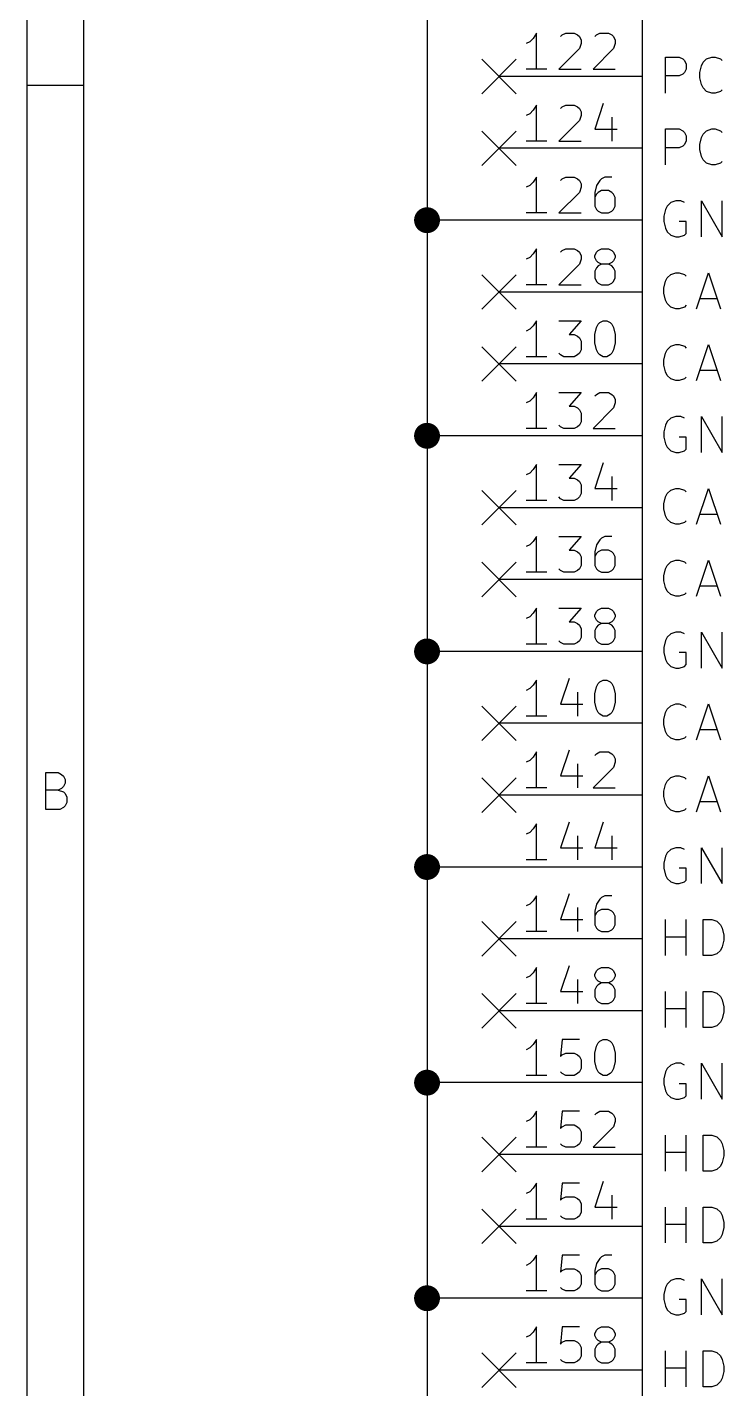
# Model space of a CAD drawing. Extents: x 0.4 to 11.3, y -7.9 to -0.4.
# Drawn here: x 0.394 to 1.363, y -4.176 to -2.282 of the extents above; entities that cross this region are included whole.
import ezdxf

# ---------------------------------------------------------------- set-up
doc = ezdxf.new("R2010")
doc.units = 0
doc.header["$MEASUREMENT"] = 0
for name, color, linetype in [('BLUE2', 5, 'CONTINUOUS'), ('CYAN2', 4, 'CONTINUOUS'), ('GREEN3', 91, 'CONTINUOUS'), ('RED2', 1, 'CONTINUOUS'), ('RED3', 11, 'CONTINUOUS')]:
    doc.layers.add(name, color=color, linetype=linetype)

msp = doc.modelspace()

# ---------------------------------------------------------------- linework, layer by layer
at = {"layer": 'BLUE2', "linetype": 'CONTINUOUS'}
for p, q in [((1.026, -2.326), (1.074, -2.374)), ((1.074, -2.326), (1.026, -2.374)), ((1.026, -2.426), (1.074, -2.474)), ((1.074, -2.426), (1.026, -2.474)), ((1.026, -2.626), (1.074, -2.674)), ((1.074, -2.626), (1.026, -2.674)), ((1.026, -2.726), (1.074, -2.774)), ((1.074, -2.726), (1.026, -2.774)), ((1.026, -2.926), (1.074, -2.974)), ((1.074, -2.926), (1.026, -2.974)), ((1.026, -3.026), (1.074, -3.074)), ((1.074, -3.026), (1.026, -3.074)), ((1.026, -3.226), (1.074, -3.274)), ((1.074, -3.226), (1.026, -3.274)), ((1.026, -3.326), (1.074, -3.374)), ((1.074, -3.326), (1.026, -3.374)), ((1.026, -3.526), (1.074, -3.574)), ((1.074, -3.526), (1.026, -3.574)), ((1.026, -3.626), (1.074, -3.674)), ((1.074, -3.626), (1.026, -3.674)), ((1.026, -3.826), (1.074, -3.874)), ((1.074, -3.826), (1.026, -3.874)), ((1.026, -3.926), (1.074, -3.974)), ((1.074, -3.926), (1.026, -3.974)), ((1.026, -4.126), (1.074, -4.174)), ((1.074, -4.126), (1.026, -4.174))]:
    msp.add_line(p, q, dxfattribs=at)
at = {"layer": 'CYAN2', "linetype": 'CONTINUOUS'}
for p, q in [((1.2819, -2.3731), (1.2819, -2.3231)), ((1.2819, -2.3231), (1.3009, -2.3231)), ((1.3009, -2.3231), (1.3057, -2.3255)), ((1.3057, -2.3255), (1.3081, -2.3279)), ((1.3081, -2.3279), (1.3105, -2.3327)), ((1.3343, -2.3303), (1.339, -2.3255)), ((1.339, -2.3255), (1.3462, -2.3231)), ((1.3462, -2.3231), (1.3509, -2.3231)), ((1.3509, -2.3231), (1.3581, -2.3255)), ((1.3581, -2.3255), (1.3605, -2.3279)), ((1.3057, -2.3469), (1.3009, -2.3493)), ((1.3081, -2.3446), (1.3057, -2.3469)), ((1.3105, -2.3398), (1.3081, -2.3446)), ((1.3105, -2.3327), (1.3105, -2.3398)), ((1.3295, -2.3446), (1.3319, -2.335)), ((1.3295, -2.3517), (1.3295, -2.3446)), ((1.3319, -2.335), (1.3343, -2.3303)), ((1.3009, -2.3493), (1.2819, -2.3493)), ((1.3319, -2.3612), (1.3295, -2.3517)), ((1.3343, -2.366), (1.3319, -2.3612)), ((1.339, -2.3708), (1.3343, -2.366)), ((1.3462, -2.3731), (1.339, -2.3708)), ((1.3509, -2.3731), (1.3462, -2.3731)), ((1.3581, -2.3708), (1.3509, -2.3731)), ((1.3605, -2.3684), (1.3581, -2.3708)), ((1.2819, -2.4731), (1.2819, -2.4231)), ((1.2819, -2.4231), (1.3009, -2.4231)), ((1.3009, -2.4231), (1.3057, -2.4255)), ((1.339, -2.4255), (1.3462, -2.4231)), ((1.3462, -2.4231), (1.3509, -2.4231)), ((1.3509, -2.4231), (1.3581, -2.4255)), ((1.3057, -2.4255), (1.3081, -2.4279)), ((1.3081, -2.4279), (1.3105, -2.4327)), ((1.3105, -2.4398), (1.3081, -2.4446)), ((1.3105, -2.4327), (1.3105, -2.4398)), ((1.3295, -2.4446), (1.3319, -2.435)), ((1.3319, -2.435), (1.3343, -2.4303)), ((1.3343, -2.4303), (1.339, -2.4255)), ((1.3581, -2.4255), (1.3605, -2.4279)), ((1.3009, -2.4493), (1.2819, -2.4493)), ((1.3057, -2.4469), (1.3009, -2.4493)), ((1.3081, -2.4446), (1.3057, -2.4469)), ((1.3295, -2.4517), (1.3295, -2.4446)), ((1.3319, -2.4612), (1.3295, -2.4517)), ((1.3343, -2.466), (1.3319, -2.4612)), ((1.339, -2.4708), (1.3343, -2.466)), ((1.3462, -2.4731), (1.339, -2.4708)), ((1.3509, -2.4731), (1.3462, -2.4731)), ((1.3581, -2.4708), (1.3509, -2.4731)), ((1.3605, -2.4684), (1.3581, -2.4708)), ((1.2819, -2.535), (1.2795, -2.5446)), ((1.2843, -2.5303), (1.2819, -2.535)), ((1.289, -2.5255), (1.2843, -2.5303)), ((1.2962, -2.5231), (1.289, -2.5255)), ((1.3033, -2.5231), (1.2962, -2.5231)), ((1.3081, -2.5255), (1.3033, -2.5231)), ((1.3319, -2.5731), (1.3319, -2.5231)), ((1.3319, -2.5231), (1.3605, -2.5731)), ((1.3605, -2.5731), (1.3605, -2.5231)), ((1.2795, -2.5446), (1.2795, -2.5517)), ((1.2795, -2.5517), (1.2819, -2.5612)), ((1.3105, -2.5517), (1.3009, -2.5517)), ((1.3105, -2.5684), (1.3105, -2.5517)), ((1.2819, -2.5612), (1.2843, -2.566)), ((1.2843, -2.566), (1.289, -2.5708)), ((1.289, -2.5708), (1.2962, -2.5731)), ((1.2962, -2.5731), (1.3009, -2.5731)), ((1.3009, -2.5731), (1.3081, -2.5708)), ((1.3081, -2.5708), (1.3105, -2.5684)), ((1.2819, -2.635), (1.2843, -2.6303)), ((1.2843, -2.6303), (1.289, -2.6255)), ((1.289, -2.6255), (1.2962, -2.6231)), ((1.2962, -2.6231), (1.3009, -2.6231)), ((1.3009, -2.6231), (1.3081, -2.6255)), ((1.3081, -2.6255), (1.3105, -2.6279)), ((1.3248, -2.6731), (1.3414, -2.6231)), ((1.3414, -2.6231), (1.3581, -2.6731)), ((1.2795, -2.6446), (1.2819, -2.635)), ((1.2795, -2.6517), (1.2795, -2.6446)), ((1.2819, -2.6612), (1.2795, -2.6517)), ((1.2843, -2.666), (1.2819, -2.6612)), ((1.289, -2.6708), (1.2843, -2.666)), ((1.2962, -2.6731), (1.289, -2.6708)), ((1.3081, -2.6708), (1.3009, -2.6731)), ((1.3105, -2.6684), (1.3081, -2.6708)), ((1.3295, -2.6588), (1.3533, -2.6588)), ((1.3009, -2.6731), (1.2962, -2.6731)), ((1.2843, -2.7303), (1.289, -2.7255)), ((1.289, -2.7255), (1.2962, -2.7231)), ((1.2962, -2.7231), (1.3009, -2.7231)), ((1.3009, -2.7231), (1.3081, -2.7255)), ((1.3081, -2.7255), (1.3105, -2.7279)), ((1.3248, -2.7731), (1.3414, -2.7231)), ((1.3414, -2.7231), (1.3581, -2.7731)), ((1.2795, -2.7446), (1.2819, -2.735)), ((1.2795, -2.7517), (1.2795, -2.7446)), ((1.2819, -2.735), (1.2843, -2.7303)), ((1.2819, -2.7612), (1.2795, -2.7517)), ((1.2843, -2.766), (1.2819, -2.7612)), ((1.3295, -2.7588), (1.3533, -2.7588)), ((1.289, -2.7708), (1.2843, -2.766)), ((1.2962, -2.7731), (1.289, -2.7708)), ((1.3009, -2.7731), (1.2962, -2.7731)), ((1.3081, -2.7708), (1.3009, -2.7731)), ((1.3105, -2.7684), (1.3081, -2.7708)), ((1.2819, -2.835), (1.2795, -2.8446)), ((1.2843, -2.8303), (1.2819, -2.835)), ((1.289, -2.8255), (1.2843, -2.8303)), ((1.2962, -2.8231), (1.289, -2.8255)), ((1.3033, -2.8231), (1.2962, -2.8231)), ((1.3081, -2.8255), (1.3033, -2.8231)), ((1.3319, -2.8731), (1.3319, -2.8231)), ((1.3319, -2.8231), (1.3605, -2.8731)), ((1.3605, -2.8731), (1.3605, -2.8231)), ((1.2795, -2.8446), (1.2795, -2.8517)), ((1.2795, -2.8517), (1.2819, -2.8612)), ((1.3105, -2.8517), (1.3009, -2.8517)), ((1.3105, -2.8684), (1.3105, -2.8517)), ((1.2819, -2.8612), (1.2843, -2.866)), ((1.2843, -2.866), (1.289, -2.8708)), ((1.289, -2.8708), (1.2962, -2.8731)), ((1.2962, -2.8731), (1.3009, -2.8731)), ((1.3009, -2.8731), (1.3081, -2.8708)), ((1.3081, -2.8708), (1.3105, -2.8684)), ((1.2795, -2.9446), (1.2819, -2.935)), ((1.2819, -2.935), (1.2843, -2.9303)), ((1.2843, -2.9303), (1.289, -2.9255)), ((1.289, -2.9255), (1.2962, -2.9231)), ((1.2962, -2.9231), (1.3009, -2.9231)), ((1.3009, -2.9231), (1.3081, -2.9255)), ((1.3081, -2.9255), (1.3105, -2.9279)), ((1.3248, -2.9731), (1.3414, -2.9231)), ((1.3414, -2.9231), (1.3581, -2.9731)), ((1.2795, -2.9517), (1.2795, -2.9446)), ((1.2819, -2.9612), (1.2795, -2.9517)), ((1.2843, -2.966), (1.2819, -2.9612)), ((1.289, -2.9708), (1.2843, -2.966)), ((1.2962, -2.9731), (1.289, -2.9708)), ((1.3009, -2.9731), (1.2962, -2.9731)), ((1.3081, -2.9708), (1.3009, -2.9731)), ((1.3105, -2.9684), (1.3081, -2.9708)), ((1.3295, -2.9588), (1.3533, -2.9588)), ((1.2819, -3.035), (1.2843, -3.0303)), ((1.2843, -3.0303), (1.289, -3.0255)), ((1.289, -3.0255), (1.2962, -3.0231)), ((1.2962, -3.0231), (1.3009, -3.0231)), ((1.3009, -3.0231), (1.3081, -3.0255)), ((1.3081, -3.0255), (1.3105, -3.0279)), ((1.3248, -3.0731), (1.3414, -3.0231)), ((1.3414, -3.0231), (1.3581, -3.0731)), ((1.2795, -3.0446), (1.2819, -3.035)), ((1.2795, -3.0517), (1.2795, -3.0446)), ((1.2819, -3.0612), (1.2795, -3.0517)), ((1.2843, -3.066), (1.2819, -3.0612)), ((1.289, -3.0708), (1.2843, -3.066)), ((1.3105, -3.0684), (1.3081, -3.0708)), ((1.3295, -3.0588), (1.3533, -3.0588)), ((1.2962, -3.0731), (1.289, -3.0708)), ((1.3009, -3.0731), (1.2962, -3.0731)), ((1.3081, -3.0708), (1.3009, -3.0731)), ((1.289, -3.1255), (1.2843, -3.1303)), ((1.2962, -3.1231), (1.289, -3.1255)), ((1.3033, -3.1231), (1.2962, -3.1231)), ((1.3081, -3.1255), (1.3033, -3.1231)), ((1.3319, -3.1731), (1.3319, -3.1231)), ((1.3319, -3.1231), (1.3605, -3.1731)), ((1.3605, -3.1731), (1.3605, -3.1231)), ((1.2819, -3.135), (1.2795, -3.1446)), ((1.2795, -3.1446), (1.2795, -3.1517)), ((1.2843, -3.1303), (1.2819, -3.135)), ((1.2795, -3.1517), (1.2819, -3.1612)), ((1.2819, -3.1612), (1.2843, -3.166)), ((1.3105, -3.1517), (1.3009, -3.1517)), ((1.3105, -3.1684), (1.3105, -3.1517)), ((1.2843, -3.166), (1.289, -3.1708)), ((1.289, -3.1708), (1.2962, -3.1731)), ((1.2962, -3.1731), (1.3009, -3.1731)), ((1.3009, -3.1731), (1.3081, -3.1708)), ((1.3081, -3.1708), (1.3105, -3.1684)), ((1.2795, -3.2446), (1.2819, -3.235)), ((1.2819, -3.235), (1.2843, -3.2303)), ((1.2843, -3.2303), (1.289, -3.2255)), ((1.289, -3.2255), (1.2962, -3.2231)), ((1.2962, -3.2231), (1.3009, -3.2231)), ((1.3009, -3.2231), (1.3081, -3.2255)), ((1.3081, -3.2255), (1.3105, -3.2279)), ((1.3248, -3.2731), (1.3414, -3.2231)), ((1.3414, -3.2231), (1.3581, -3.2731)), ((1.2795, -3.2517), (1.2795, -3.2446)), ((1.2819, -3.2612), (1.2795, -3.2517)), ((1.2843, -3.266), (1.2819, -3.2612)), ((1.289, -3.2708), (1.2843, -3.266)), ((1.2962, -3.2731), (1.289, -3.2708)), ((1.3009, -3.2731), (1.2962, -3.2731)), ((1.3081, -3.2708), (1.3009, -3.2731)), ((1.3105, -3.2684), (1.3081, -3.2708)), ((1.3295, -3.2588), (1.3533, -3.2588)), ((1.2819, -3.335), (1.2843, -3.3303)), ((1.2843, -3.3303), (1.289, -3.3255)), ((1.289, -3.3255), (1.2962, -3.3231)), ((1.2962, -3.3231), (1.3009, -3.3231)), ((1.3009, -3.3231), (1.3081, -3.3255)), ((1.3081, -3.3255), (1.3105, -3.3279)), ((1.3248, -3.3731), (1.3414, -3.3231)), ((1.3414, -3.3231), (1.3581, -3.3731)), ((1.2795, -3.3446), (1.2819, -3.335)), ((1.2795, -3.3517), (1.2795, -3.3446)), ((1.2819, -3.3612), (1.2795, -3.3517)), ((1.2843, -3.366), (1.2819, -3.3612)), ((1.289, -3.3708), (1.2843, -3.366)), ((1.2962, -3.3731), (1.289, -3.3708)), ((1.3081, -3.3708), (1.3009, -3.3731)), ((1.3105, -3.3684), (1.3081, -3.3708)), ((1.3295, -3.3588), (1.3533, -3.3588)), ((1.3009, -3.3731), (1.2962, -3.3731)), ((1.289, -3.4255), (1.2843, -3.4303)), ((1.2962, -3.4231), (1.289, -3.4255)), ((1.3033, -3.4231), (1.2962, -3.4231)), ((1.3081, -3.4255), (1.3033, -3.4231)), ((1.3319, -3.4731), (1.3319, -3.4231)), ((1.3319, -3.4231), (1.3605, -3.4731)), ((1.3605, -3.4731), (1.3605, -3.4231)), ((1.2819, -3.435), (1.2795, -3.4446)), ((1.2795, -3.4446), (1.2795, -3.4517)), ((1.2843, -3.4303), (1.2819, -3.435)), ((1.2795, -3.4517), (1.2819, -3.4612)), ((1.2819, -3.4612), (1.2843, -3.466)), ((1.2843, -3.466), (1.289, -3.4708)), ((1.3105, -3.4517), (1.3009, -3.4517)), ((1.3105, -3.4684), (1.3105, -3.4517)), ((1.289, -3.4708), (1.2962, -3.4731)), ((1.2962, -3.4731), (1.3009, -3.4731)), ((1.3009, -3.4731), (1.3081, -3.4708)), ((1.3081, -3.4708), (1.3105, -3.4684)), ((1.2819, -3.5731), (1.2819, -3.5231)), ((1.3105, -3.5731), (1.3105, -3.5231)), ((1.3343, -3.5731), (1.3343, -3.5231)), ((1.3343, -3.5231), (1.3462, -3.5231)), ((1.3462, -3.5231), (1.3533, -3.5255)), ((1.3533, -3.5255), (1.3581, -3.5303)), ((1.3581, -3.5303), (1.3605, -3.535)), ((1.3605, -3.535), (1.3629, -3.5446)), ((1.2819, -3.5469), (1.3105, -3.5469)), ((1.3605, -3.5612), (1.3581, -3.566)), ((1.3629, -3.5517), (1.3605, -3.5612)), ((1.3629, -3.5446), (1.3629, -3.5517)), ((1.3462, -3.5731), (1.3343, -3.5731)), ((1.3533, -3.5708), (1.3462, -3.5731)), ((1.3581, -3.566), (1.3533, -3.5708)), ((1.2819, -3.6731), (1.2819, -3.6231)), ((1.3105, -3.6731), (1.3105, -3.6231)), ((1.3343, -3.6731), (1.3343, -3.6231)), ((1.3343, -3.6231), (1.3462, -3.6231)), ((1.3462, -3.6231), (1.3533, -3.6255)), ((1.3533, -3.6255), (1.3581, -3.6303)), ((1.3581, -3.6303), (1.3605, -3.635)), ((1.3605, -3.635), (1.3629, -3.6446)), ((1.2819, -3.6469), (1.3105, -3.6469)), ((1.3629, -3.6517), (1.3605, -3.6612)), ((1.3629, -3.6446), (1.3629, -3.6517)), ((1.3462, -3.6731), (1.3343, -3.6731)), ((1.3533, -3.6708), (1.3462, -3.6731)), ((1.3581, -3.666), (1.3533, -3.6708)), ((1.3605, -3.6612), (1.3581, -3.666)), ((1.2843, -3.7303), (1.2819, -3.735)), ((1.289, -3.7255), (1.2843, -3.7303)), ((1.2962, -3.7231), (1.289, -3.7255)), ((1.3033, -3.7231), (1.2962, -3.7231)), ((1.3081, -3.7255), (1.3033, -3.7231)), ((1.3319, -3.7731), (1.3319, -3.7231)), ((1.3319, -3.7231), (1.3605, -3.7731)), ((1.3605, -3.7731), (1.3605, -3.7231)), ((1.2819, -3.735), (1.2795, -3.7446)), ((1.2795, -3.7446), (1.2795, -3.7517)), ((1.2795, -3.7517), (1.2819, -3.7612)), ((1.2819, -3.7612), (1.2843, -3.766)), ((1.2843, -3.766), (1.289, -3.7708)), ((1.3105, -3.7517), (1.3009, -3.7517)), ((1.3081, -3.7708), (1.3105, -3.7684)), ((1.3105, -3.7684), (1.3105, -3.7517)), ((1.289, -3.7708), (1.2962, -3.7731)), ((1.2962, -3.7731), (1.3009, -3.7731)), ((1.3009, -3.7731), (1.3081, -3.7708)), ((1.2819, -3.8731), (1.2819, -3.8231)), ((1.3105, -3.8731), (1.3105, -3.8231)), ((1.3343, -3.8731), (1.3343, -3.8231)), ((1.3343, -3.8231), (1.3462, -3.8231)), ((1.3462, -3.8231), (1.3533, -3.8255)), ((1.3533, -3.8255), (1.3581, -3.8303)), ((1.3581, -3.8303), (1.3605, -3.835)), ((1.3605, -3.835), (1.3629, -3.8446)), ((1.3629, -3.8446), (1.3629, -3.8517)), ((1.2819, -3.8469), (1.3105, -3.8469)), ((1.3605, -3.8612), (1.3581, -3.866)), ((1.3629, -3.8517), (1.3605, -3.8612)), ((1.3462, -3.8731), (1.3343, -3.8731)), ((1.3533, -3.8708), (1.3462, -3.8731)), ((1.3581, -3.866), (1.3533, -3.8708)), ((1.2819, -3.9731), (1.2819, -3.9231)), ((1.3105, -3.9731), (1.3105, -3.9231)), ((1.3343, -3.9731), (1.3343, -3.9231)), ((1.3343, -3.9231), (1.3462, -3.9231)), ((1.3462, -3.9231), (1.3533, -3.9255)), ((1.3533, -3.9255), (1.3581, -3.9303)), ((1.3581, -3.9303), (1.3605, -3.935)), ((1.3605, -3.935), (1.3629, -3.9446)), ((1.2819, -3.9469), (1.3105, -3.9469)), ((1.3629, -3.9517), (1.3605, -3.9612)), ((1.3629, -3.9446), (1.3629, -3.9517)), ((1.3462, -3.9731), (1.3343, -3.9731)), ((1.3533, -3.9708), (1.3462, -3.9731)), ((1.3581, -3.966), (1.3533, -3.9708)), ((1.3605, -3.9612), (1.3581, -3.966)), ((1.2819, -4.035), (1.2795, -4.0446)), ((1.2843, -4.0303), (1.2819, -4.035)), ((1.289, -4.0255), (1.2843, -4.0303)), ((1.2962, -4.0231), (1.289, -4.0255)), ((1.3033, -4.0231), (1.2962, -4.0231)), ((1.3081, -4.0255), (1.3033, -4.0231)), ((1.3319, -4.0731), (1.3319, -4.0231)), ((1.3319, -4.0231), (1.3605, -4.0731)), ((1.3605, -4.0731), (1.3605, -4.0231)), ((1.2795, -4.0446), (1.2795, -4.0517)), ((1.2795, -4.0517), (1.2819, -4.0612)), ((1.3105, -4.0517), (1.3009, -4.0517)), ((1.3105, -4.0684), (1.3105, -4.0517)), ((1.2819, -4.0612), (1.2843, -4.066)), ((1.2843, -4.066), (1.289, -4.0708)), ((1.289, -4.0708), (1.2962, -4.0731)), ((1.3009, -4.0731), (1.3081, -4.0708)), ((1.3081, -4.0708), (1.3105, -4.0684)), ((1.2962, -4.0731), (1.3009, -4.0731)), ((1.2819, -4.1731), (1.2819, -4.1231)), ((1.3105, -4.1731), (1.3105, -4.1231)), ((1.3343, -4.1731), (1.3343, -4.1231)), ((1.3343, -4.1231), (1.3462, -4.1231)), ((1.3462, -4.1231), (1.3533, -4.1255)), ((1.3533, -4.1255), (1.3581, -4.1303)), ((1.2819, -4.1469), (1.3105, -4.1469)), ((1.3581, -4.1303), (1.3605, -4.135)), ((1.3605, -4.135), (1.3629, -4.1446)), ((1.3629, -4.1446), (1.3629, -4.1517)), ((1.3581, -4.166), (1.3533, -4.1708)), ((1.3605, -4.1612), (1.3581, -4.166)), ((1.3629, -4.1517), (1.3605, -4.1612)), ((1.3462, -4.1731), (1.3343, -4.1731)), ((1.3533, -4.1708), (1.3462, -4.1731))]:
    msp.add_line(p, q, dxfattribs=at)
at = {"layer": 'GREEN3', "linetype": 'CONTINUOUS'}
for p, q in [((0.95, -2.25), (0.95, -2.55)), ((1.05, -2.55), (0.95, -2.55)), ((0.95, -2.55), (0.95, -2.85)), ((0.95, -2.85), (0.95, -3.15)), ((1.05, -2.85), (0.95, -2.85)), ((0.95, -3.15), (0.95, -3.45)), ((1.05, -3.15), (0.95, -3.15)), ((0.95, -3.45), (0.95, -3.75)), ((1.05, -3.45), (0.95, -3.45)), ((0.95, -3.75), (0.95, -4.05)), ((1.05, -3.75), (0.95, -3.75)), ((0.95, -4.05), (0.95, -4.35)), ((1.05, -4.05), (0.95, -4.05))]:
    msp.add_line(p, q, dxfattribs=at)
at = {"layer": 'GREEN3', "const_width": 0.018}
for points in [[(0.941, -2.55, 1), (0.959, -2.55, 1)], [(0.941, -2.85, 1), (0.959, -2.85, 1)], [(0.941, -3.15, 1), (0.959, -3.15, 1)], [(0.941, -3.45, 1), (0.959, -3.45, 1)], [(0.941, -3.75, 1), (0.959, -3.75, 1)], [(0.941, -4.05, 1), (0.959, -4.05, 1)]]:
    msp.add_lwpolyline(points, format="xyb", close=True, dxfattribs=at)
at = {"layer": 'RED2', "linetype": 'CONTINUOUS'}
for p, q in [((0.3937, -7.8743), (0.3937, -0.3937)), ((0.4724, -7.7956), (0.4724, -0.4724)), ((1.25, -6.35), (1.25, -1.25)), ((0.3937, -2.3622), (0.4724, -2.3622)), ((1.25, -2.35), (1.05, -2.35)), ((1.25, -2.45), (1.05, -2.45)), ((1.25, -2.55), (1.05, -2.55)), ((1.25, -2.65), (1.05, -2.65)), ((1.25, -2.75), (1.05, -2.75)), ((1.25, -2.85), (1.05, -2.85)), ((1.25, -2.95), (1.05, -2.95)), ((1.25, -3.05), (1.05, -3.05)), ((1.25, -3.15), (1.05, -3.15)), ((1.25, -3.25), (1.05, -3.25)), ((0.4197, -3.3698), (0.4197, -3.3186)), ((0.4197, -3.3186), (0.4367, -3.3186)), ((0.4367, -3.3186), (0.4416, -3.3211)), ((0.4416, -3.3211), (0.444, -3.3235)), ((0.444, -3.3235), (0.4465, -3.3284)), ((0.4465, -3.3333), (0.444, -3.3381)), ((0.4465, -3.3284), (0.4465, -3.3333)), ((0.4367, -3.343), (0.4197, -3.343)), ((0.4416, -3.3406), (0.4367, -3.343)), ((0.4367, -3.343), (0.444, -3.3455)), ((0.444, -3.3381), (0.4416, -3.3406)), ((0.444, -3.3455), (0.4465, -3.3479)), ((0.4465, -3.3479), (0.4489, -3.3528)), ((0.4489, -3.3528), (0.4489, -3.3601)), ((1.25, -3.35), (1.05, -3.35)), ((0.4392, -3.3698), (0.4197, -3.3698)), ((0.444, -3.3674), (0.4392, -3.3698)), ((0.4465, -3.365), (0.444, -3.3674)), ((0.4489, -3.3601), (0.4465, -3.365)), ((1.25, -3.45), (1.05, -3.45)), ((1.25, -3.55), (1.05, -3.55)), ((1.25, -3.65), (1.05, -3.65)), ((1.25, -3.75), (1.05, -3.75)), ((1.25, -3.85), (1.05, -3.85)), ((1.25, -3.95), (1.05, -3.95)), ((1.25, -4.05), (1.05, -4.05)), ((1.25, -4.15), (1.05, -4.15))]:
    msp.add_line(p, q, dxfattribs=at)
at = {"layer": 'RED3', "linetype": 'CONTINUOUS'}
for p, q in [((1.1024, -2.2899), (1.0976, -2.297)), ((1.1024, -2.3399), (1.1024, -2.2899)), ((1.1357, -2.2946), (1.1381, -2.2923)), ((1.1381, -2.2923), (1.1429, -2.2899)), ((1.1429, -2.2899), (1.1548, -2.2899)), ((1.1548, -2.2899), (1.1595, -2.2923)), ((1.1595, -2.2923), (1.1619, -2.2946)), ((1.1833, -2.2946), (1.1857, -2.2923)), ((1.1857, -2.2923), (1.1905, -2.2899)), ((1.1905, -2.2899), (1.2024, -2.2899)), ((1.2024, -2.2899), (1.2071, -2.2923)), ((1.2071, -2.2923), (1.2095, -2.2946)), ((1.0929, -2.3018), (1.0881, -2.3042)), ((1.0976, -2.297), (1.0929, -2.3018)), ((1.1619, -2.2946), (1.1643, -2.2994)), ((1.1643, -2.3042), (1.1619, -2.3113)), ((1.1643, -2.2994), (1.1643, -2.3042)), ((1.2095, -2.2946), (1.2119, -2.2994)), ((1.2119, -2.3042), (1.2095, -2.3113)), ((1.2119, -2.2994), (1.2119, -2.3042)), ((1.1619, -2.3113), (1.1333, -2.3399)), ((1.2095, -2.3113), (1.181, -2.3399)), ((1.1167, -2.3399), (1.0881, -2.3399)), ((1.1333, -2.3399), (1.1643, -2.3399)), ((1.181, -2.3399), (1.2119, -2.3399)), ((1.0929, -2.4018), (1.0881, -2.4042)), ((1.0976, -2.397), (1.0929, -2.4018)), ((1.1024, -2.3899), (1.0976, -2.397)), ((1.1024, -2.4399), (1.1024, -2.3899)), ((1.1357, -2.3946), (1.1381, -2.3923)), ((1.1381, -2.3923), (1.1429, -2.3899)), ((1.1429, -2.3899), (1.1548, -2.3899)), ((1.1548, -2.3899), (1.1595, -2.3923)), ((1.1595, -2.3923), (1.1619, -2.3946)), ((1.1619, -2.3946), (1.1643, -2.3994)), ((1.1643, -2.4042), (1.1619, -2.4113)), ((1.1643, -2.3994), (1.1643, -2.4042)), ((1.1952, -2.3875), (1.1833, -2.4232)), ((1.1619, -2.4113), (1.1333, -2.4399)), ((1.1833, -2.4232), (1.2143, -2.4232)), ((1.2071, -2.4065), (1.2071, -2.4399)), ((1.1167, -2.4399), (1.0881, -2.4399)), ((1.1333, -2.4399), (1.1643, -2.4399)), ((1.0976, -2.497), (1.0929, -2.5018)), ((1.1024, -2.4899), (1.0976, -2.497)), ((1.1024, -2.5399), (1.1024, -2.4899)), ((1.1357, -2.4946), (1.1381, -2.4923)), ((1.1381, -2.4923), (1.1429, -2.4899)), ((1.1429, -2.4899), (1.1548, -2.4899)), ((1.1548, -2.4899), (1.1595, -2.4923)), ((1.1595, -2.4923), (1.1619, -2.4946)), ((1.1619, -2.4946), (1.1643, -2.4994)), ((1.1643, -2.4994), (1.1643, -2.5042)), ((1.1905, -2.4946), (1.1857, -2.5018)), ((1.1929, -2.4923), (1.1905, -2.4946)), ((1.1976, -2.4899), (1.1929, -2.4923)), ((1.2071, -2.4899), (1.1976, -2.4899)), ((1.0929, -2.5018), (1.0881, -2.5042)), ((1.1619, -2.5113), (1.1333, -2.5399)), ((1.1643, -2.5042), (1.1619, -2.5113)), ((1.1857, -2.5018), (1.1833, -2.5113)), ((1.1833, -2.5113), (1.1833, -2.5304)), ((1.1857, -2.5137), (1.1833, -2.5184)), ((1.1881, -2.5113), (1.1857, -2.5137)), ((1.1929, -2.5089), (1.1881, -2.5113)), ((1.2024, -2.5089), (1.1929, -2.5089)), ((1.2071, -2.5113), (1.2024, -2.5089)), ((1.2095, -2.5137), (1.2071, -2.5113)), ((1.2119, -2.5184), (1.2095, -2.5137)), ((1.2119, -2.5304), (1.2119, -2.5184)), ((1.1833, -2.5304), (1.1857, -2.5351)), ((1.1857, -2.5351), (1.1881, -2.5375)), ((1.1881, -2.5375), (1.1929, -2.5399)), ((1.2024, -2.5399), (1.2071, -2.5375)), ((1.2071, -2.5375), (1.2095, -2.5351)), ((1.2095, -2.5351), (1.2119, -2.5304)), ((1.1167, -2.5399), (1.0881, -2.5399)), ((1.1333, -2.5399), (1.1643, -2.5399)), ((1.1929, -2.5399), (1.2024, -2.5399)), ((1.1024, -2.5899), (1.0976, -2.597)), ((1.1024, -2.6399), (1.1024, -2.5899)), ((1.1357, -2.5946), (1.1381, -2.5923)), ((1.1381, -2.5923), (1.1429, -2.5899)), ((1.1429, -2.5899), (1.1548, -2.5899)), ((1.1548, -2.5899), (1.1595, -2.5923)), ((1.1595, -2.5923), (1.1619, -2.5946)), ((1.1619, -2.5946), (1.1643, -2.5994)), ((1.1833, -2.5994), (1.1857, -2.5946)), ((1.1857, -2.5946), (1.1881, -2.5923)), ((1.1881, -2.5923), (1.1929, -2.5899)), ((1.1929, -2.5899), (1.2024, -2.5899)), ((1.2024, -2.5899), (1.2071, -2.5923)), ((1.2071, -2.5923), (1.2095, -2.5946)), ((1.2095, -2.5946), (1.2119, -2.5994)), ((1.0929, -2.6018), (1.0881, -2.6042)), ((1.0976, -2.597), (1.0929, -2.6018)), ((1.1619, -2.6113), (1.1333, -2.6399)), ((1.1643, -2.6042), (1.1619, -2.6113)), ((1.1643, -2.5994), (1.1643, -2.6042)), ((1.1833, -2.6018), (1.1833, -2.5994)), ((1.1857, -2.6065), (1.1833, -2.6018)), ((1.1881, -2.6089), (1.1857, -2.6065)), ((1.1881, -2.6137), (1.1857, -2.6161)), ((1.1929, -2.6113), (1.1881, -2.6089)), ((1.1929, -2.6113), (1.1881, -2.6137)), ((1.2024, -2.6113), (1.1929, -2.6113)), ((1.2071, -2.6089), (1.2024, -2.6113)), ((1.2071, -2.6137), (1.2024, -2.6113)), ((1.2095, -2.6065), (1.2071, -2.6089)), ((1.2095, -2.6161), (1.2071, -2.6137)), ((1.2119, -2.6018), (1.2095, -2.6065)), ((1.2119, -2.5994), (1.2119, -2.6018)), ((1.1857, -2.6161), (1.1833, -2.6208)), ((1.1833, -2.6208), (1.1833, -2.6304)), ((1.1833, -2.6304), (1.1857, -2.6351)), ((1.2119, -2.6208), (1.2095, -2.6161)), ((1.2095, -2.6351), (1.2119, -2.6304)), ((1.2119, -2.6304), (1.2119, -2.6208)), ((1.1167, -2.6399), (1.0881, -2.6399)), ((1.1333, -2.6399), (1.1643, -2.6399)), ((1.1857, -2.6351), (1.1881, -2.6375)), ((1.1881, -2.6375), (1.1929, -2.6399)), ((1.1929, -2.6399), (1.2024, -2.6399)), ((1.2024, -2.6399), (1.2071, -2.6375)), ((1.2071, -2.6375), (1.2095, -2.6351)), ((1.1024, -2.6899), (1.0976, -2.697)), ((1.1024, -2.7399), (1.1024, -2.6899)), ((1.1333, -2.6899), (1.1643, -2.6899)), ((1.1643, -2.6899), (1.1476, -2.7089)), ((1.1905, -2.6923), (1.1952, -2.6899)), ((1.1952, -2.6899), (1.2, -2.6899)), ((1.2, -2.6899), (1.2048, -2.6923)), ((1.0929, -2.7018), (1.0881, -2.7042)), ((1.0976, -2.697), (1.0929, -2.7018)), ((1.1476, -2.7089), (1.1548, -2.7089)), ((1.1548, -2.7089), (1.1595, -2.7113)), ((1.1833, -2.7089), (1.1857, -2.6994)), ((1.1833, -2.7208), (1.1833, -2.7089)), ((1.1857, -2.6994), (1.1881, -2.6946)), ((1.1881, -2.6946), (1.1905, -2.6923)), ((1.2048, -2.6923), (1.2071, -2.6946)), ((1.2071, -2.6946), (1.2095, -2.6994)), ((1.2095, -2.6994), (1.2119, -2.7089)), ((1.2119, -2.7089), (1.2119, -2.7208)), ((1.1595, -2.7113), (1.1619, -2.7137)), ((1.1619, -2.7137), (1.1643, -2.7184)), ((1.1643, -2.7184), (1.1643, -2.7304)), ((1.1857, -2.7304), (1.1833, -2.7208)), ((1.2119, -2.7208), (1.2095, -2.7304)), ((1.1167, -2.7399), (1.0881, -2.7399)), ((1.1357, -2.7375), (1.1333, -2.7351)), ((1.1405, -2.7399), (1.1357, -2.7375)), ((1.1548, -2.7399), (1.1405, -2.7399)), ((1.1595, -2.7375), (1.1548, -2.7399)), ((1.1619, -2.7351), (1.1595, -2.7375)), ((1.1643, -2.7304), (1.1619, -2.7351)), ((1.1881, -2.7351), (1.1857, -2.7304)), ((1.1905, -2.7375), (1.1881, -2.7351)), ((1.1952, -2.7399), (1.1905, -2.7375)), ((1.2, -2.7399), (1.1952, -2.7399)), ((1.2048, -2.7375), (1.2, -2.7399)), ((1.2071, -2.7351), (1.2048, -2.7375)), ((1.2095, -2.7304), (1.2071, -2.7351)), ((1.0929, -2.8018), (1.0881, -2.8042)), ((1.0976, -2.797), (1.0929, -2.8018)), ((1.1024, -2.7899), (1.0976, -2.797)), ((1.1024, -2.8399), (1.1024, -2.7899)), ((1.1333, -2.7899), (1.1643, -2.7899)), ((1.1643, -2.7899), (1.1476, -2.8089)), ((1.1833, -2.7946), (1.1857, -2.7923)), ((1.1857, -2.7923), (1.1905, -2.7899)), ((1.1905, -2.7899), (1.2024, -2.7899)), ((1.2024, -2.7899), (1.2071, -2.7923)), ((1.2071, -2.7923), (1.2095, -2.7946)), ((1.2095, -2.7946), (1.2119, -2.7994)), ((1.2119, -2.7994), (1.2119, -2.8042)), ((1.1476, -2.8089), (1.1548, -2.8089)), ((1.1548, -2.8089), (1.1595, -2.8113)), ((1.1595, -2.8113), (1.1619, -2.8137)), ((1.1619, -2.8137), (1.1643, -2.8184)), ((1.1643, -2.8184), (1.1643, -2.8304)), ((1.2095, -2.8113), (1.181, -2.8399)), ((1.2119, -2.8042), (1.2095, -2.8113)), ((1.1167, -2.8399), (1.0881, -2.8399)), ((1.1357, -2.8375), (1.1333, -2.8351)), ((1.1405, -2.8399), (1.1357, -2.8375)), ((1.1548, -2.8399), (1.1405, -2.8399)), ((1.1595, -2.8375), (1.1548, -2.8399)), ((1.1619, -2.8351), (1.1595, -2.8375)), ((1.1643, -2.8304), (1.1619, -2.8351)), ((1.181, -2.8399), (1.2119, -2.8399)), ((1.0976, -2.897), (1.0929, -2.9018)), ((1.1024, -2.8899), (1.0976, -2.897)), ((1.1024, -2.9399), (1.1024, -2.8899)), ((1.1333, -2.8899), (1.1643, -2.8899)), ((1.1643, -2.8899), (1.1476, -2.9089)), ((1.1952, -2.8875), (1.1833, -2.9232)), ((1.0929, -2.9018), (1.0881, -2.9042)), ((1.1476, -2.9089), (1.1548, -2.9089)), ((1.1548, -2.9089), (1.1595, -2.9113)), ((1.1595, -2.9113), (1.1619, -2.9137)), ((1.1619, -2.9137), (1.1643, -2.9184)), ((1.2071, -2.9065), (1.2071, -2.9399)), ((1.1357, -2.9375), (1.1333, -2.9351)), ((1.1619, -2.9351), (1.1595, -2.9375)), ((1.1643, -2.9304), (1.1619, -2.9351)), ((1.1643, -2.9184), (1.1643, -2.9304)), ((1.1833, -2.9232), (1.2143, -2.9232)), ((1.1167, -2.9399), (1.0881, -2.9399)), ((1.1405, -2.9399), (1.1357, -2.9375)), ((1.1548, -2.9399), (1.1405, -2.9399)), ((1.1595, -2.9375), (1.1548, -2.9399)), ((1.1024, -2.9899), (1.0976, -2.997)), ((1.1024, -3.0399), (1.1024, -2.9899)), ((1.1333, -2.9899), (1.1643, -2.9899)), ((1.1643, -2.9899), (1.1476, -3.0089)), ((1.1929, -2.9923), (1.1905, -2.9946)), ((1.1976, -2.9899), (1.1929, -2.9923)), ((1.2071, -2.9899), (1.1976, -2.9899)), ((1.0929, -3.0018), (1.0881, -3.0042)), ((1.0976, -2.997), (1.0929, -3.0018)), ((1.1476, -3.0089), (1.1548, -3.0089)), ((1.1548, -3.0089), (1.1595, -3.0113)), ((1.1595, -3.0113), (1.1619, -3.0137)), ((1.1857, -3.0018), (1.1833, -3.0113)), ((1.1833, -3.0113), (1.1833, -3.0304)), ((1.1905, -2.9946), (1.1857, -3.0018)), ((1.1881, -3.0113), (1.1857, -3.0137)), ((1.1929, -3.0089), (1.1881, -3.0113)), ((1.2024, -3.0089), (1.1929, -3.0089)), ((1.2071, -3.0113), (1.2024, -3.0089)), ((1.2095, -3.0137), (1.2071, -3.0113)), ((1.1619, -3.0137), (1.1643, -3.0184)), ((1.1643, -3.0304), (1.1619, -3.0351)), ((1.1643, -3.0184), (1.1643, -3.0304)), ((1.1857, -3.0137), (1.1833, -3.0184)), ((1.1833, -3.0304), (1.1857, -3.0351)), ((1.2119, -3.0184), (1.2095, -3.0137)), ((1.2095, -3.0351), (1.2119, -3.0304)), ((1.2119, -3.0304), (1.2119, -3.0184)), ((1.1167, -3.0399), (1.0881, -3.0399)), ((1.1357, -3.0375), (1.1333, -3.0351)), ((1.1405, -3.0399), (1.1357, -3.0375)), ((1.1548, -3.0399), (1.1405, -3.0399)), ((1.1595, -3.0375), (1.1548, -3.0399)), ((1.1619, -3.0351), (1.1595, -3.0375)), ((1.1857, -3.0351), (1.1881, -3.0375)), ((1.1881, -3.0375), (1.1929, -3.0399)), ((1.1929, -3.0399), (1.2024, -3.0399)), ((1.2024, -3.0399), (1.2071, -3.0375)), ((1.2071, -3.0375), (1.2095, -3.0351)), ((1.0929, -3.1018), (1.0881, -3.1042)), ((1.0976, -3.097), (1.0929, -3.1018)), ((1.1024, -3.0899), (1.0976, -3.097)), ((1.1024, -3.1399), (1.1024, -3.0899)), ((1.1333, -3.0899), (1.1643, -3.0899)), ((1.1643, -3.0899), (1.1476, -3.1089)), ((1.1833, -3.0994), (1.1857, -3.0946)), ((1.1833, -3.1018), (1.1833, -3.0994)), ((1.1857, -3.1065), (1.1833, -3.1018)), ((1.1857, -3.0946), (1.1881, -3.0923)), ((1.1881, -3.1089), (1.1857, -3.1065)), ((1.1881, -3.0923), (1.1929, -3.0899)), ((1.1929, -3.0899), (1.2024, -3.0899)), ((1.2024, -3.0899), (1.2071, -3.0923)), ((1.2071, -3.0923), (1.2095, -3.0946)), ((1.2095, -3.1065), (1.2071, -3.1089)), ((1.2095, -3.0946), (1.2119, -3.0994)), ((1.2119, -3.1018), (1.2095, -3.1065)), ((1.2119, -3.0994), (1.2119, -3.1018)), ((1.1476, -3.1089), (1.1548, -3.1089)), ((1.1548, -3.1089), (1.1595, -3.1113)), ((1.1595, -3.1113), (1.1619, -3.1137)), ((1.1619, -3.1137), (1.1643, -3.1184)), ((1.1643, -3.1184), (1.1643, -3.1304)), ((1.1857, -3.1161), (1.1833, -3.1208)), ((1.1833, -3.1208), (1.1833, -3.1304)), ((1.1881, -3.1137), (1.1857, -3.1161)), ((1.1929, -3.1113), (1.1881, -3.1089)), ((1.1929, -3.1113), (1.1881, -3.1137)), ((1.2024, -3.1113), (1.1929, -3.1113)), ((1.2071, -3.1089), (1.2024, -3.1113)), ((1.2071, -3.1137), (1.2024, -3.1113)), ((1.2095, -3.1161), (1.2071, -3.1137)), ((1.2119, -3.1208), (1.2095, -3.1161)), ((1.2119, -3.1304), (1.2119, -3.1208)), ((1.1167, -3.1399), (1.0881, -3.1399)), ((1.1357, -3.1375), (1.1333, -3.1351)), ((1.1405, -3.1399), (1.1357, -3.1375)), ((1.1548, -3.1399), (1.1405, -3.1399)), ((1.1595, -3.1375), (1.1548, -3.1399)), ((1.1619, -3.1351), (1.1595, -3.1375)), ((1.1643, -3.1304), (1.1619, -3.1351)), ((1.1833, -3.1304), (1.1857, -3.1351)), ((1.1857, -3.1351), (1.1881, -3.1375)), ((1.1881, -3.1375), (1.1929, -3.1399)), ((1.1929, -3.1399), (1.2024, -3.1399)), ((1.2024, -3.1399), (1.2071, -3.1375)), ((1.2071, -3.1375), (1.2095, -3.1351)), ((1.2095, -3.1351), (1.2119, -3.1304)), ((1.0976, -3.197), (1.0929, -3.2018)), ((1.1024, -3.1899), (1.0976, -3.197)), ((1.1024, -3.2399), (1.1024, -3.1899)), ((1.1476, -3.1875), (1.1357, -3.2232)), ((1.1833, -3.2089), (1.1857, -3.1994)), ((1.1857, -3.1994), (1.1881, -3.1946)), ((1.1881, -3.1946), (1.1905, -3.1923)), ((1.1905, -3.1923), (1.1952, -3.1899)), ((1.1952, -3.1899), (1.2, -3.1899)), ((1.2, -3.1899), (1.2048, -3.1923)), ((1.2048, -3.1923), (1.2071, -3.1946)), ((1.2071, -3.1946), (1.2095, -3.1994)), ((1.2095, -3.1994), (1.2119, -3.2089)), ((1.0929, -3.2018), (1.0881, -3.2042)), ((1.1595, -3.2065), (1.1595, -3.2399)), ((1.1833, -3.2208), (1.1833, -3.2089)), ((1.2119, -3.2089), (1.2119, -3.2208)), ((1.1357, -3.2232), (1.1667, -3.2232)), ((1.1857, -3.2304), (1.1833, -3.2208)), ((1.1881, -3.2351), (1.1857, -3.2304)), ((1.1905, -3.2375), (1.1881, -3.2351)), ((1.1952, -3.2399), (1.1905, -3.2375)), ((1.2048, -3.2375), (1.2, -3.2399)), ((1.2071, -3.2351), (1.2048, -3.2375)), ((1.2095, -3.2304), (1.2071, -3.2351)), ((1.2119, -3.2208), (1.2095, -3.2304)), ((1.1167, -3.2399), (1.0881, -3.2399)), ((1.2, -3.2399), (1.1952, -3.2399)), ((1.1024, -3.2899), (1.0976, -3.297)), ((1.1024, -3.3399), (1.1024, -3.2899)), ((1.1476, -3.2875), (1.1357, -3.3232)), ((1.1833, -3.2946), (1.1857, -3.2923)), ((1.1857, -3.2923), (1.1905, -3.2899)), ((1.1905, -3.2899), (1.2024, -3.2899)), ((1.2024, -3.2899), (1.2071, -3.2923)), ((1.2071, -3.2923), (1.2095, -3.2946)), ((1.2095, -3.2946), (1.2119, -3.2994)), ((1.0929, -3.3018), (1.0881, -3.3042)), ((1.0976, -3.297), (1.0929, -3.3018)), ((1.1595, -3.3065), (1.1595, -3.3399)), ((1.2095, -3.3113), (1.181, -3.3399)), ((1.2119, -3.3042), (1.2095, -3.3113)), ((1.2119, -3.2994), (1.2119, -3.3042)), ((1.1357, -3.3232), (1.1667, -3.3232)), ((1.1167, -3.3399), (1.0881, -3.3399)), ((1.181, -3.3399), (1.2119, -3.3399)), ((1.1024, -3.3899), (1.0976, -3.397)), ((1.1024, -3.4399), (1.1024, -3.3899)), ((1.1476, -3.3875), (1.1357, -3.4232)), ((1.1952, -3.3875), (1.1833, -3.4232)), ((1.0929, -3.4018), (1.0881, -3.4042)), ((1.0976, -3.397), (1.0929, -3.4018)), ((1.1595, -3.4065), (1.1595, -3.4399)), ((1.2071, -3.4065), (1.2071, -3.4399)), ((1.1357, -3.4232), (1.1667, -3.4232)), ((1.1833, -3.4232), (1.2143, -3.4232)), ((1.1167, -3.4399), (1.0881, -3.4399)), ((1.0929, -3.5018), (1.0881, -3.5042)), ((1.0976, -3.497), (1.0929, -3.5018)), ((1.1024, -3.4899), (1.0976, -3.497)), ((1.1024, -3.5399), (1.1024, -3.4899)), ((1.1476, -3.4875), (1.1357, -3.5232)), ((1.1857, -3.5018), (1.1833, -3.5113)), ((1.1905, -3.4946), (1.1857, -3.5018)), ((1.1929, -3.4923), (1.1905, -3.4946)), ((1.1976, -3.4899), (1.1929, -3.4923)), ((1.2071, -3.4899), (1.1976, -3.4899)), ((1.1357, -3.5232), (1.1667, -3.5232)), ((1.1595, -3.5065), (1.1595, -3.5399)), ((1.1833, -3.5113), (1.1833, -3.5304)), ((1.1857, -3.5137), (1.1833, -3.5184)), ((1.1881, -3.5113), (1.1857, -3.5137)), ((1.1929, -3.5089), (1.1881, -3.5113)), ((1.2024, -3.5089), (1.1929, -3.5089)), ((1.2071, -3.5113), (1.2024, -3.5089)), ((1.2095, -3.5137), (1.2071, -3.5113)), ((1.2119, -3.5184), (1.2095, -3.5137)), ((1.2119, -3.5304), (1.2119, -3.5184)), ((1.1167, -3.5399), (1.0881, -3.5399)), ((1.1833, -3.5304), (1.1857, -3.5351)), ((1.1857, -3.5351), (1.1881, -3.5375)), ((1.1881, -3.5375), (1.1929, -3.5399)), ((1.1929, -3.5399), (1.2024, -3.5399)), ((1.2024, -3.5399), (1.2071, -3.5375)), ((1.2071, -3.5375), (1.2095, -3.5351)), ((1.2095, -3.5351), (1.2119, -3.5304)), ((1.0976, -3.597), (1.0929, -3.6018)), ((1.1024, -3.5899), (1.0976, -3.597)), ((1.1024, -3.6399), (1.1024, -3.5899)), ((1.1476, -3.5875), (1.1357, -3.6232)), ((1.1833, -3.5994), (1.1857, -3.5946)), ((1.1833, -3.6018), (1.1833, -3.5994)), ((1.1857, -3.5946), (1.1881, -3.5923)), ((1.1881, -3.5923), (1.1929, -3.5899)), ((1.1929, -3.5899), (1.2024, -3.5899)), ((1.2024, -3.5899), (1.2071, -3.5923)), ((1.2071, -3.5923), (1.2095, -3.5946)), ((1.2095, -3.5946), (1.2119, -3.5994)), ((1.2119, -3.5994), (1.2119, -3.6018)), ((1.0929, -3.6018), (1.0881, -3.6042)), ((1.1595, -3.6065), (1.1595, -3.6399)), ((1.1857, -3.6065), (1.1833, -3.6018)), ((1.1857, -3.6161), (1.1833, -3.6208)), ((1.1881, -3.6089), (1.1857, -3.6065)), ((1.1881, -3.6137), (1.1857, -3.6161)), ((1.1929, -3.6113), (1.1881, -3.6089)), ((1.1929, -3.6113), (1.1881, -3.6137)), ((1.2024, -3.6113), (1.1929, -3.6113)), ((1.2071, -3.6089), (1.2024, -3.6113)), ((1.2071, -3.6137), (1.2024, -3.6113)), ((1.2095, -3.6065), (1.2071, -3.6089)), ((1.2095, -3.6161), (1.2071, -3.6137)), ((1.2119, -3.6018), (1.2095, -3.6065)), ((1.2119, -3.6208), (1.2095, -3.6161)), ((1.1357, -3.6232), (1.1667, -3.6232)), ((1.1833, -3.6208), (1.1833, -3.6304)), ((1.1833, -3.6304), (1.1857, -3.6351)), ((1.1857, -3.6351), (1.1881, -3.6375)), ((1.2071, -3.6375), (1.2095, -3.6351)), ((1.2095, -3.6351), (1.2119, -3.6304)), ((1.2119, -3.6304), (1.2119, -3.6208)), ((1.1167, -3.6399), (1.0881, -3.6399)), ((1.1881, -3.6375), (1.1929, -3.6399)), ((1.1929, -3.6399), (1.2024, -3.6399)), ((1.2024, -3.6399), (1.2071, -3.6375)), ((1.1024, -3.6899), (1.0976, -3.697)), ((1.1024, -3.7399), (1.1024, -3.6899)), ((1.1381, -3.6899), (1.1357, -3.7137)), ((1.1619, -3.6899), (1.1381, -3.6899)), ((1.1881, -3.6946), (1.1905, -3.6923)), ((1.1905, -3.6923), (1.1952, -3.6899)), ((1.1952, -3.6899), (1.2, -3.6899)), ((1.2, -3.6899), (1.2048, -3.6923)), ((1.2048, -3.6923), (1.2071, -3.6946)), ((1.0929, -3.7018), (1.0881, -3.7042)), ((1.0976, -3.697), (1.0929, -3.7018)), ((1.1357, -3.7137), (1.1381, -3.7113)), ((1.1381, -3.7113), (1.1429, -3.7089)), ((1.1429, -3.7089), (1.1548, -3.7089)), ((1.1548, -3.7089), (1.1595, -3.7113)), ((1.1595, -3.7113), (1.1619, -3.7137)), ((1.1833, -3.7089), (1.1857, -3.6994)), ((1.1833, -3.7208), (1.1833, -3.7089)), ((1.1857, -3.6994), (1.1881, -3.6946)), ((1.2071, -3.6946), (1.2095, -3.6994)), ((1.2095, -3.6994), (1.2119, -3.7089)), ((1.2119, -3.7089), (1.2119, -3.7208)), ((1.1619, -3.7137), (1.1643, -3.7184)), ((1.1643, -3.7304), (1.1619, -3.7351)), ((1.1643, -3.7184), (1.1643, -3.7304)), ((1.1857, -3.7304), (1.1833, -3.7208)), ((1.1881, -3.7351), (1.1857, -3.7304)), ((1.2095, -3.7304), (1.2071, -3.7351)), ((1.2119, -3.7208), (1.2095, -3.7304)), ((1.1167, -3.7399), (1.0881, -3.7399)), ((1.1381, -3.7375), (1.1357, -3.7351)), ((1.1429, -3.7399), (1.1381, -3.7375)), ((1.1548, -3.7399), (1.1429, -3.7399)), ((1.1595, -3.7375), (1.1548, -3.7399)), ((1.1619, -3.7351), (1.1595, -3.7375)), ((1.1905, -3.7375), (1.1881, -3.7351)), ((1.1952, -3.7399), (1.1905, -3.7375)), ((1.2, -3.7399), (1.1952, -3.7399)), ((1.2048, -3.7375), (1.2, -3.7399)), ((1.2071, -3.7351), (1.2048, -3.7375)), ((1.0929, -3.8018), (1.0881, -3.8042)), ((1.0976, -3.797), (1.0929, -3.8018)), ((1.1024, -3.7899), (1.0976, -3.797)), ((1.1024, -3.8399), (1.1024, -3.7899)), ((1.1381, -3.7899), (1.1357, -3.8137)), ((1.1619, -3.7899), (1.1381, -3.7899)), ((1.1833, -3.7946), (1.1857, -3.7923)), ((1.1857, -3.7923), (1.1905, -3.7899)), ((1.1905, -3.7899), (1.2024, -3.7899)), ((1.2024, -3.7899), (1.2071, -3.7923)), ((1.2071, -3.7923), (1.2095, -3.7946)), ((1.2095, -3.7946), (1.2119, -3.7994)), ((1.2119, -3.8042), (1.2095, -3.8113)), ((1.2119, -3.7994), (1.2119, -3.8042)), ((1.1357, -3.8137), (1.1381, -3.8113)), ((1.1381, -3.8113), (1.1429, -3.8089)), ((1.1429, -3.8089), (1.1548, -3.8089)), ((1.1548, -3.8089), (1.1595, -3.8113)), ((1.1595, -3.8113), (1.1619, -3.8137)), ((1.1619, -3.8137), (1.1643, -3.8184)), ((1.1643, -3.8184), (1.1643, -3.8304)), ((1.2095, -3.8113), (1.181, -3.8399)), ((1.1167, -3.8399), (1.0881, -3.8399)), ((1.1381, -3.8375), (1.1357, -3.8351)), ((1.1429, -3.8399), (1.1381, -3.8375)), ((1.1548, -3.8399), (1.1429, -3.8399)), ((1.1595, -3.8375), (1.1548, -3.8399)), ((1.1619, -3.8351), (1.1595, -3.8375)), ((1.1643, -3.8304), (1.1619, -3.8351)), ((1.181, -3.8399), (1.2119, -3.8399)), ((1.0929, -3.9018), (1.0881, -3.9042)), ((1.0976, -3.897), (1.0929, -3.9018)), ((1.1024, -3.8899), (1.0976, -3.897)), ((1.1024, -3.9399), (1.1024, -3.8899)), ((1.1381, -3.8899), (1.1357, -3.9137)), ((1.1619, -3.8899), (1.1381, -3.8899)), ((1.1952, -3.8875), (1.1833, -3.9232)), ((1.1357, -3.9137), (1.1381, -3.9113)), ((1.1381, -3.9113), (1.1429, -3.9089)), ((1.1429, -3.9089), (1.1548, -3.9089)), ((1.1548, -3.9089), (1.1595, -3.9113)), ((1.1595, -3.9113), (1.1619, -3.9137)), ((1.1619, -3.9137), (1.1643, -3.9184)), ((1.1643, -3.9184), (1.1643, -3.9304)), ((1.2071, -3.9065), (1.2071, -3.9399)), ((1.1167, -3.9399), (1.0881, -3.9399)), ((1.1381, -3.9375), (1.1357, -3.9351)), ((1.1429, -3.9399), (1.1381, -3.9375)), ((1.1548, -3.9399), (1.1429, -3.9399)), ((1.1595, -3.9375), (1.1548, -3.9399)), ((1.1619, -3.9351), (1.1595, -3.9375)), ((1.1643, -3.9304), (1.1619, -3.9351)), ((1.1833, -3.9232), (1.2143, -3.9232)), ((1.0976, -3.997), (1.0929, -4.0018)), ((1.1024, -3.9899), (1.0976, -3.997)), ((1.1024, -4.0399), (1.1024, -3.9899)), ((1.1381, -3.9899), (1.1357, -4.0137)), ((1.1619, -3.9899), (1.1381, -3.9899)), ((1.1905, -3.9946), (1.1857, -4.0018)), ((1.1929, -3.9923), (1.1905, -3.9946)), ((1.1976, -3.9899), (1.1929, -3.9923)), ((1.2071, -3.9899), (1.1976, -3.9899)), ((1.0929, -4.0018), (1.0881, -4.0042)), ((1.1357, -4.0137), (1.1381, -4.0113)), ((1.1381, -4.0113), (1.1429, -4.0089)), ((1.1429, -4.0089), (1.1548, -4.0089)), ((1.1548, -4.0089), (1.1595, -4.0113)), ((1.1595, -4.0113), (1.1619, -4.0137)), ((1.1619, -4.0137), (1.1643, -4.0184)), ((1.1857, -4.0018), (1.1833, -4.0113)), ((1.1833, -4.0113), (1.1833, -4.0304)), ((1.1857, -4.0137), (1.1833, -4.0184)), ((1.1881, -4.0113), (1.1857, -4.0137)), ((1.1929, -4.0089), (1.1881, -4.0113)), ((1.2024, -4.0089), (1.1929, -4.0089)), ((1.2071, -4.0113), (1.2024, -4.0089)), ((1.2095, -4.0137), (1.2071, -4.0113)), ((1.2119, -4.0184), (1.2095, -4.0137)), ((1.1381, -4.0375), (1.1357, -4.0351)), ((1.1619, -4.0351), (1.1595, -4.0375)), ((1.1643, -4.0304), (1.1619, -4.0351)), ((1.1643, -4.0184), (1.1643, -4.0304)), ((1.1833, -4.0304), (1.1857, -4.0351)), ((1.1857, -4.0351), (1.1881, -4.0375)), ((1.2071, -4.0375), (1.2095, -4.0351)), ((1.2095, -4.0351), (1.2119, -4.0304)), ((1.2119, -4.0304), (1.2119, -4.0184)), ((1.1167, -4.0399), (1.0881, -4.0399)), ((1.1429, -4.0399), (1.1381, -4.0375)), ((1.1548, -4.0399), (1.1429, -4.0399)), ((1.1595, -4.0375), (1.1548, -4.0399)), ((1.1881, -4.0375), (1.1929, -4.0399)), ((1.1929, -4.0399), (1.2024, -4.0399)), ((1.2024, -4.0399), (1.2071, -4.0375)), ((1.1024, -4.0899), (1.0976, -4.097)), ((1.1024, -4.1399), (1.1024, -4.0899)), ((1.1381, -4.0899), (1.1357, -4.1137)), ((1.1619, -4.0899), (1.1381, -4.0899)), ((1.1881, -4.0923), (1.1929, -4.0899)), ((1.1929, -4.0899), (1.2024, -4.0899)), ((1.2024, -4.0899), (1.2071, -4.0923)), ((1.0929, -4.1018), (1.0881, -4.1042)), ((1.0976, -4.097), (1.0929, -4.1018)), ((1.1381, -4.1113), (1.1429, -4.1089)), ((1.1429, -4.1089), (1.1548, -4.1089)), ((1.1548, -4.1089), (1.1595, -4.1113)), ((1.1833, -4.0994), (1.1857, -4.0946)), ((1.1833, -4.1018), (1.1833, -4.0994)), ((1.1857, -4.1065), (1.1833, -4.1018)), ((1.1857, -4.0946), (1.1881, -4.0923)), ((1.1881, -4.1089), (1.1857, -4.1065)), ((1.1929, -4.1113), (1.1881, -4.1089)), ((1.2071, -4.1089), (1.2024, -4.1113)), ((1.2071, -4.0923), (1.2095, -4.0946)), ((1.2095, -4.1065), (1.2071, -4.1089)), ((1.2095, -4.0946), (1.2119, -4.0994)), ((1.2119, -4.1018), (1.2095, -4.1065)), ((1.2119, -4.0994), (1.2119, -4.1018)), ((1.1357, -4.1137), (1.1381, -4.1113)), ((1.1595, -4.1113), (1.1619, -4.1137)), ((1.1619, -4.1137), (1.1643, -4.1184)), ((1.1643, -4.1184), (1.1643, -4.1304)), ((1.1857, -4.1161), (1.1833, -4.1208)), ((1.1833, -4.1208), (1.1833, -4.1304)), ((1.1881, -4.1137), (1.1857, -4.1161)), ((1.1929, -4.1113), (1.1881, -4.1137)), ((1.2024, -4.1113), (1.1929, -4.1113)), ((1.2071, -4.1137), (1.2024, -4.1113)), ((1.2095, -4.1161), (1.2071, -4.1137)), ((1.2119, -4.1208), (1.2095, -4.1161)), ((1.2119, -4.1304), (1.2119, -4.1208)), ((1.1167, -4.1399), (1.0881, -4.1399)), ((1.1381, -4.1375), (1.1357, -4.1351)), ((1.1429, -4.1399), (1.1381, -4.1375)), ((1.1548, -4.1399), (1.1429, -4.1399)), ((1.1595, -4.1375), (1.1548, -4.1399)), ((1.1619, -4.1351), (1.1595, -4.1375)), ((1.1643, -4.1304), (1.1619, -4.1351)), ((1.1833, -4.1304), (1.1857, -4.1351)), ((1.1857, -4.1351), (1.1881, -4.1375)), ((1.1881, -4.1375), (1.1929, -4.1399)), ((1.1929, -4.1399), (1.2024, -4.1399)), ((1.2024, -4.1399), (1.2071, -4.1375)), ((1.2071, -4.1375), (1.2095, -4.1351)), ((1.2095, -4.1351), (1.2119, -4.1304))]:
    msp.add_line(p, q, dxfattribs=at)

doc.saveas('drawing.dxf')
